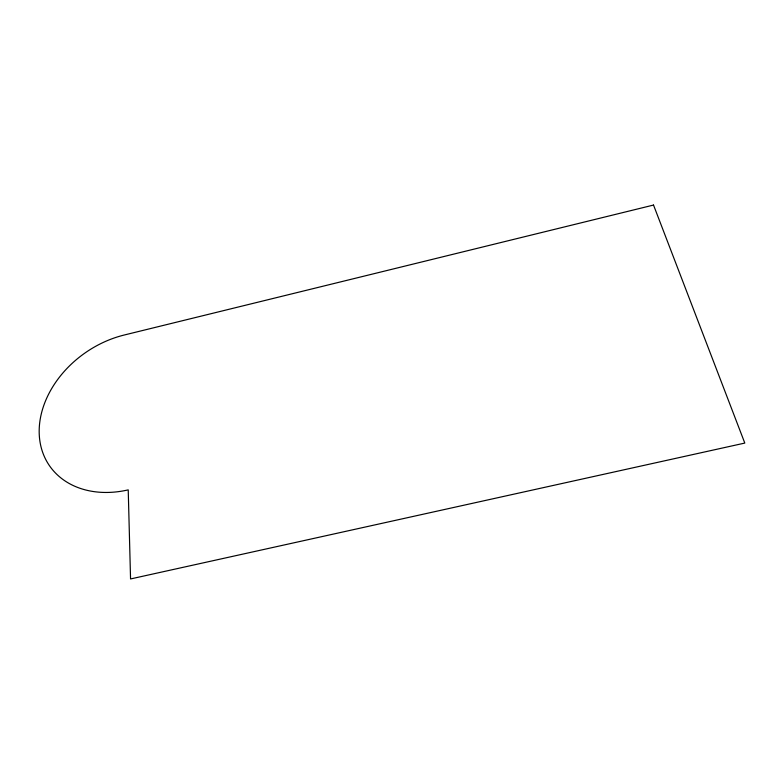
<?xml version="1.0" encoding="UTF-8"?>
<svg xmlns="http://www.w3.org/2000/svg" width="784" height="784" viewBox="0 0 784 784"><rect width="100%" height="100%" fill="white"/><g stroke="black" fill="none" stroke-linecap="round" stroke-linejoin="round"><path stroke-width="1.18" d="M653.523 205.055L124.166 335.033A94.129 72.638 -34.6 0 0 39.2 433.14A94.129 72.638 -34.6 0 0 128.223 489.873L130.556 578.945L744.8 443.078L653.523 205.055"/></g></svg>
